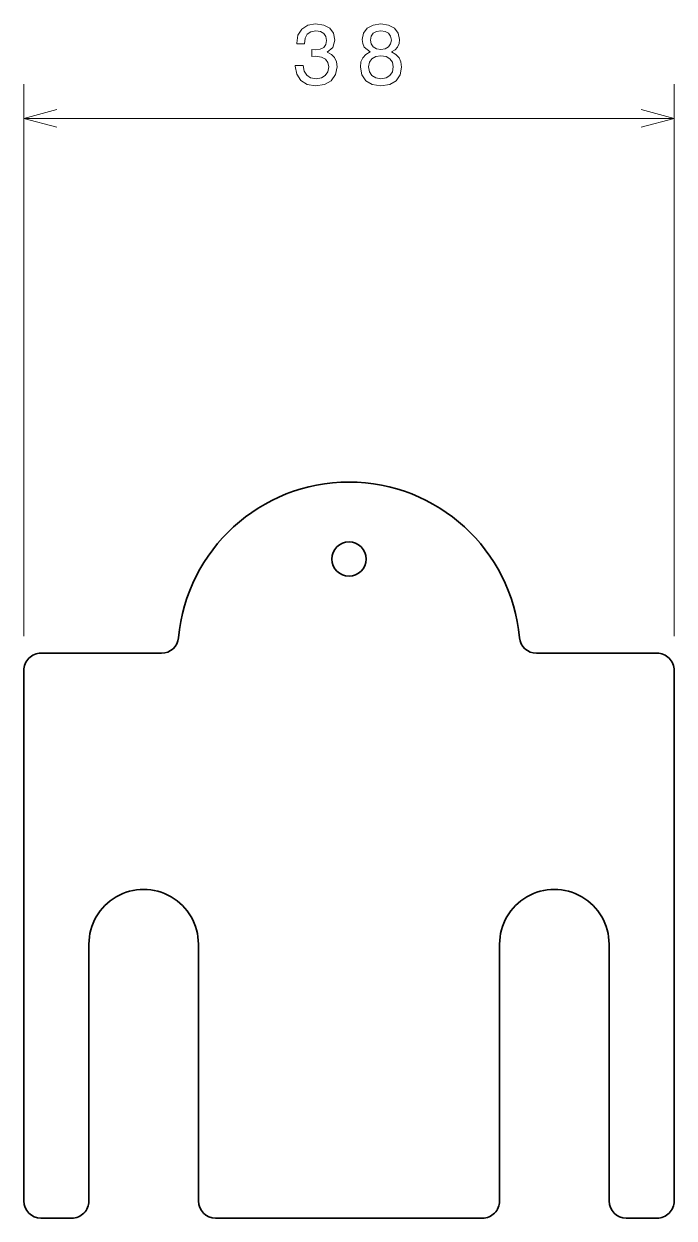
# Model space of a CAD drawing. Extents: x 160.3 to 198.3, y 115.7 to 185.5.
import ezdxf

# ---------------------------------------------------------------- set-up
doc = ezdxf.new("R2010")
doc.units = 0

msp = doc.modelspace()

# ---------------------------------------------------------------- linework, layer by layer
at = {"color": 7, "lineweight": 13}
for p, q in [((160.343307, 149.684555), (160.343307, 181.926544)), ((198.343307, 149.684555), (198.343307, 181.926544)), ((160.343307, 179.926544), (198.343307, 179.926544))]:
    msp.add_line(p, q, dxfattribs=at)
at = {"color": 7, "lineweight": 35, "ltscale": 0.176139}
for p, q in [((168.388855, 148.684555), (161.343307, 148.684555)), ((190.29776, 148.684555), (197.343307, 148.684555))]:
    msp.add_line(p, q, dxfattribs=at)
at = {"color": 7, "lineweight": 35}
for p, q in [((160.343307, 147.684555), (160.343307, 116.684555)), ((198.343307, 116.684555), (198.343307, 147.684555))]:
    msp.add_line(p, q, dxfattribs=at)
at = {"color": 7, "lineweight": 35, "ltscale": 0.375}
for p, q in [((164.143311, 131.684555), (164.143311, 116.684555)), ((170.543304, 131.684555), (170.543304, 116.684555)), ((188.143311, 131.684555), (188.143311, 116.684555)), ((194.543304, 131.684555), (194.543304, 116.684555))]:
    msp.add_line(p, q, dxfattribs=at)
at = {"color": 7, "lineweight": 35, "ltscale": 0.045}
for p, q in [((161.343307, 115.684555), (163.143311, 115.684555)), ((195.543304, 115.684555), (197.343307, 115.684555))]:
    msp.add_line(p, q, dxfattribs=at)
at = {"color": 7, "lineweight": 35, "ltscale": 0.39}
msp.add_line((171.543304, 115.684555), (187.143311, 115.684555), dxfattribs=at)
at = {"color": 7, "lineweight": 13}
for points in [[(176.204407, 183.02597), (176.204407, 182.990662), (176.285095, 182.506516), (176.522125, 182.143402), (176.895325, 181.911407), (177.389557, 181.825684), (177.914063, 181.911407), (178.307434, 182.133316), (178.559586, 182.486343), (178.65036, 182.940231), (178.610016, 183.237793), (178.499069, 183.479858), (178.31752, 183.666458), (178.075439, 183.802628), (178.403244, 184.074951), (178.519241, 184.508667), (178.443604, 184.902039), (178.226746, 185.1996), (177.873718, 185.3862), (177.389557, 185.451752), (176.935669, 185.371063), (176.587692, 185.14917), (176.360748, 184.796143), (176.285095, 184.327118), (176.285095, 184.291809), (176.733948, 184.291809), (176.774292, 184.614594), (176.905411, 184.846573), (177.117233, 184.987793), (177.41478, 185.038208), (177.677032, 184.997864), (177.868668, 184.891968), (177.984665, 184.72049), (178.03006, 184.488495), (177.984665, 184.241394), (177.863617, 184.074951), (177.65181, 183.974091), (177.364349, 183.943832), (177.167664, 183.948883), (177.167664, 183.550461), (177.41478, 183.560547), (177.732498, 183.515167), (177.969528, 183.394135), (178.110748, 183.197449), (178.161179, 182.940231), (178.105698, 182.647736), (177.959442, 182.430878), (177.727463, 182.294708), (177.419815, 182.249313), (177.102097, 182.299744), (176.870117, 182.45105), (176.723862, 182.693115), (176.668381, 183.02597)], [(180.585953, 183.812714), (180.328751, 183.671509), (180.152237, 183.474823), (180.04129, 183.227692), (180.005981, 182.930145), (180.086685, 182.481293), (180.318665, 182.133316), (180.696915, 181.911407), (181.211319, 181.825684), (181.720688, 181.911407), (182.098923, 182.133316), (182.330917, 182.481293), (182.416656, 182.930145), (182.376312, 183.227692), (182.270401, 183.474823), (182.088837, 183.671509), (181.836685, 183.812714), (182.038406, 183.933746), (182.179626, 184.100174), (182.26535, 184.30191), (182.295609, 184.549011), (182.21492, 184.907089), (182.003113, 185.19455), (181.660172, 185.381165), (181.211319, 185.451752), (180.757431, 185.381165), (180.41449, 185.19455), (180.197632, 184.907089), (180.121979, 184.549011), (180.147202, 184.30191), (180.232941, 184.100174)], [(180.601089, 184.508667), (180.641434, 184.730576), (180.762466, 184.902039), (180.954117, 185.007965), (181.211319, 185.048309), (181.463486, 185.007965), (181.655121, 184.902039), (181.776154, 184.730576), (181.821548, 184.508667), (181.776154, 184.281738), (181.655121, 184.105225), (181.463486, 183.989227), (181.211319, 183.953918), (180.954117, 183.994263), (180.762466, 184.105225), (180.641434, 184.281738)], [(180.490143, 182.940231), (180.535522, 183.20752), (180.681778, 183.409256), (180.908722, 183.540375), (181.211319, 183.58577), (181.508865, 183.540375), (181.735809, 183.409256), (181.882065, 183.20752), (181.932495, 182.940231), (181.882065, 182.652771), (181.735809, 182.435913), (181.508865, 182.294708), (181.211319, 182.249313), (180.908722, 182.294708), (180.681778, 182.435913), (180.535522, 182.652771)]]:
    msp.add_lwpolyline(points, close=True, dxfattribs=at)
for points in [[(162.275162, 180.444183), (160.343307, 179.926544), (162.275162, 179.408905)], [(196.411453, 179.408905), (198.343307, 179.926544), (196.411453, 180.444183)]]:
    msp.add_lwpolyline(points, dxfattribs=at)
at = {"color": 7, "lineweight": 35}
msp.add_circle((179.343307, 154.184555), 1, dxfattribs=at)
for centre, radius, start, end in [((179.343307, 148.684555), 10, 5.215909, 174.78409), ((168.388855, 149.684555), 1, 269.999997, 354.784091), ((190.29776, 149.684555), 1, 185.21591, 269.999997), ((161.343307, 147.684555), 1, 90.000003, 180.000005), ((197.343307, 147.684555), 1, 0, 90.000003), ((167.343307, 131.684555), 3.2, 0, 180.000005), ((191.343307, 131.684555), 3.2, 0, 180.000005), ((161.343307, 116.684555), 1, 180.000005, 269.999997), ((163.143311, 116.684555), 1, 269.999997, 360), ((171.543304, 116.684555), 1, 180.000005, 269.999997), ((187.143311, 116.684555), 1, 269.999997, 360), ((195.543304, 116.684555), 1, 180.000005, 269.999997), ((197.343307, 116.684555), 1, 269.999997, 360)]:
    msp.add_arc(centre, radius, start, end, dxfattribs=at)

doc.saveas('drawing.dxf')
